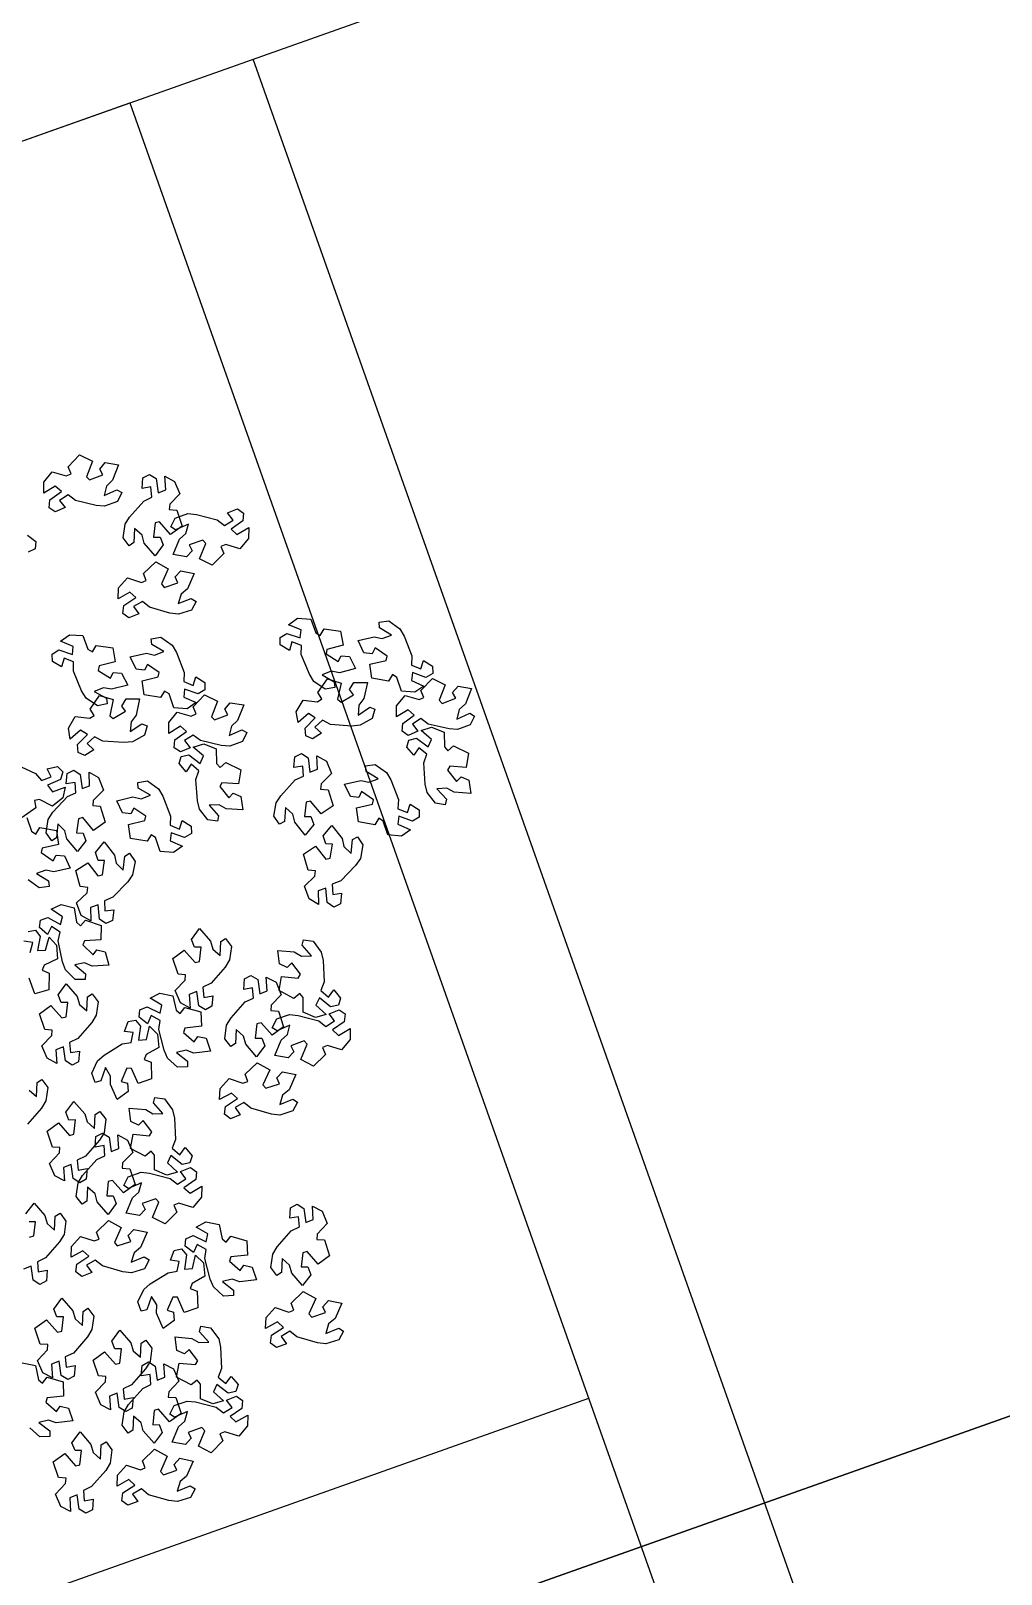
# Model space of a CAD drawing. Header units: centimetres. Extents: x -3096 to 17897, y -3131 to 15798.
# Drawn here: x 2675.9 to 2898.3, y 13499.9 to 13853.6 of the extents above; entities that cross this region are included whole.
import ezdxf

# ---------------------------------------------------------------- set-up
doc = ezdxf.new("R2010")
doc.units = ezdxf.units.CM
doc.layers.add('alberi', color=74, linetype='Continuous')

msp = doc.modelspace()

# ---------------------------------------------------------------- linework, layer by layer
for p, q in [((1679.17, 13475.97), (3679.17, 14184.6)), ((2862.05, 13465.42), (2726.8, 13847.16)), ((2557.13, 13787.05), (2698.52, 13837.14)), ((2698.52, 13837.14), (2823.76, 13483.67)), ((3497.51, 13747.78), (1862.99, 13168.65)), ((2485.86, 13389.34), (3497.51, 13747.78)), ((2473.81, 13423.34), (2803.72, 13540.23))]:
    msp.add_line(p, q)
at = {"layer": 'alberi'}
for points in [[(2695.7, 13745.8), (2692.77, 13744.74), (2690.81, 13744.88), (2686.06, 13746.03), (2684.39, 13747.28), (2682.43, 13746.02), (2683.69, 13744.39), (2681.46, 13743.42), (2680.06, 13744.36), (2680.2, 13746.17), (2680.2, 13746.17), (2682.85, 13748.09), (2681.46, 13749.3), (2678.8, 13747.67), (2678.8, 13750.19), (2680.76, 13752.57), (2683.97, 13751.65), (2685.08, 13752.13), (2684.39, 13753.72), (2684.39, 13753.72), (2687.04, 13756.48), (2689.97, 13755.02), (2688.58, 13751.47), (2689.28, 13750.73), (2692.35, 13751.92), (2691.65, 13753.22), (2692.91, 13754.68), (2695.98, 13754.18), (2694.58, 13750.64), (2693.19, 13749.33), (2692.63, 13747.13), (2695.56, 13748.47), (2696.68, 13747.83)], [(2697.04, 13737.46), (2697.47, 13740.55), (2698.5, 13742.22), (2701.73, 13745.89), (2703.61, 13746.79), (2703.4, 13749.11), (2701.38, 13748.75), (2701.56, 13751.18), (2703.04, 13751.98), (2704.58, 13751.02), (2704.58, 13751.02), (2705.04, 13747.78), (2706.77, 13748.45), (2706.55, 13751.56), (2708.78, 13750.39), (2709.99, 13747.55), (2707.68, 13745.13), (2707.58, 13743.92), (2709.32, 13743.8), (2709.32, 13743.8), (2710.52, 13740.16), (2707.87, 13738.25), (2705.38, 13741.13), (2704.39, 13740.86), (2704.01, 13737.59), (2705.5, 13737.6), (2706.2, 13735.81), (2704.33, 13733.32), (2701.84, 13736.2), (2701.34, 13738.05), (2699.65, 13739.56), (2699.47, 13736.35), (2698.39, 13735.65)], [(2708.93, 13741.99), (2711.88, 13742.99), (2713.84, 13742.82), (2718.56, 13741.58), (2720.21, 13740.3), (2722.2, 13741.53), (2720.97, 13743.17), (2723.22, 13744.1), (2724.6, 13743.14), (2724.42, 13741.33), (2724.42, 13741.33), (2721.74, 13739.46), (2723.11, 13738.22), (2725.79, 13739.81), (2725.75, 13737.29), (2723.75, 13734.94), (2720.55, 13735.92), (2719.43, 13735.46), (2720.1, 13733.86), (2720.1, 13733.86), (2717.39, 13731.15), (2714.49, 13732.67), (2715.95, 13736.18), (2715.26, 13736.95), (2712.17, 13735.81), (2712.84, 13734.49), (2711.56, 13733.06), (2708.5, 13733.61), (2709.96, 13737.13), (2711.38, 13738.41), (2711.98, 13740.6), (2709.02, 13739.31), (2707.92, 13739.97)], [(2712.66, 13720.9), (2709.68, 13719.97), (2707.73, 13720.19), (2703.04, 13721.55), (2701.42, 13722.87), (2699.41, 13721.69), (2700.6, 13720.01), (2698.32, 13719.14), (2696.97, 13720.14), (2697.19, 13721.94), (2697.19, 13721.94), (2699.92, 13723.74), (2698.58, 13725.02), (2695.85, 13723.5), (2695.96, 13726.02), (2698.02, 13728.31), (2701.19, 13727.25), (2702.32, 13727.69), (2701.69, 13729.31), (2701.69, 13729.31), (2704.47, 13731.95), (2707.33, 13730.36), (2705.79, 13726.88), (2706.45, 13726.1), (2709.57, 13727.15), (2708.93, 13728.49), (2710.25, 13729.89), (2713.3, 13729.26), (2711.75, 13725.78), (2710.3, 13724.54), (2709.65, 13722.37), (2712.63, 13723.58), (2713.72, 13722.89)], [(2743.32, 13702.77), (2740.74, 13704.52), (2739.7, 13706.18), (2737.84, 13710.7), (2737.87, 13712.79), (2735.7, 13713.63), (2735.12, 13711.66), (2733.03, 13712.9), (2732.97, 13714.58), (2734.51, 13715.53), (2734.51, 13715.53), (2737.62, 13714.51), (2737.79, 13716.35), (2734.9, 13717.54), (2736.94, 13719.02), (2740.02, 13718.84), (2741.16, 13715.7), (2742.21, 13715.08), (2743.08, 13716.58), (2743.08, 13716.58), (2746.87, 13716.05), (2747.41, 13712.82), (2743.73, 13711.87), (2743.53, 13710.86), (2746.3, 13709.07), (2746.95, 13710.41), (2748.86, 13710.24), (2750.27, 13707.47), (2746.58, 13706.52), (2744.7, 13706.88), (2742.6, 13706.04), (2745.4, 13704.45), (2745.54, 13703.17)], [(2757.9, 13718.45), (2760.44, 13716.63), (2761.44, 13714.95), (2763.19, 13710.38), (2763.11, 13708.29), (2765.26, 13707.4), (2765.88, 13709.36), (2767.95, 13708.07), (2767.97, 13706.38), (2766.4, 13705.47), (2766.4, 13705.47), (2763.32, 13706.57), (2763.1, 13704.73), (2765.96, 13703.47), (2763.88, 13702.04), (2760.81, 13702.3), (2759.75, 13705.47), (2758.72, 13706.11), (2757.8, 13704.63), (2757.8, 13704.63), (2754.03, 13705.26), (2753.57, 13708.5), (2757.28, 13709.36), (2757.5, 13710.36), (2754.77, 13712.22), (2754.09, 13710.9), (2752.18, 13711.11), (2750.85, 13713.92), (2754.56, 13714.78), (2756.42, 13714.37), (2758.55, 13715.16), (2755.78, 13716.81), (2755.68, 13718.1)], [(2691.11, 13698.98), (2688.53, 13700.73), (2687.49, 13702.4), (2685.63, 13706.92), (2685.66, 13709.01), (2683.49, 13709.85), (2682.91, 13707.87), (2680.82, 13709.11), (2680.75, 13710.8), (2682.3, 13711.75), (2682.3, 13711.75), (2685.41, 13710.73), (2685.57, 13712.57), (2682.69, 13713.76), (2684.73, 13715.24), (2687.81, 13715.06), (2688.95, 13711.91), (2690, 13711.3), (2690.87, 13712.8), (2690.87, 13712.8), (2694.66, 13712.27), (2695.2, 13709.04), (2691.52, 13708.08), (2691.32, 13707.08), (2694.09, 13705.29), (2694.74, 13706.62), (2696.65, 13706.46), (2698.06, 13703.68), (2694.37, 13702.73), (2692.49, 13703.1), (2690.38, 13702.25), (2693.19, 13700.67), (2693.33, 13699.39)], [(2705.69, 13714.66), (2708.23, 13712.85), (2709.23, 13711.16), (2710.98, 13706.6), (2710.9, 13704.51), (2713.05, 13703.61), (2713.67, 13705.57), (2715.74, 13704.28), (2715.76, 13702.6), (2714.19, 13701.69), (2714.19, 13701.69), (2711.1, 13702.78), (2710.89, 13700.94), (2713.75, 13699.69), (2711.67, 13698.26), (2708.6, 13698.51), (2707.54, 13701.68), (2706.51, 13702.33), (2705.59, 13700.85), (2705.59, 13700.85), (2701.81, 13701.47), (2701.36, 13704.71), (2705.07, 13705.58), (2705.29, 13706.58), (2702.56, 13708.43), (2701.88, 13707.11), (2699.97, 13707.33), (2698.64, 13710.14), (2702.35, 13711), (2704.21, 13710.59), (2706.34, 13711.38), (2703.57, 13713.03), (2703.47, 13714.31)], [(2754.1, 13696.01), (2751.37, 13694.48), (2749.42, 13694.3), (2744.55, 13694.67), (2742.69, 13695.63), (2740.97, 13694.06), (2742.47, 13692.66), (2740.43, 13691.35), (2738.89, 13692.05), (2738.74, 13693.85), (2738.74, 13693.85), (2741.04, 13696.18), (2739.47, 13697.15), (2737.12, 13695.11), (2736.71, 13697.59), (2738.25, 13700.26), (2741.57, 13699.87), (2742.59, 13700.53), (2741.64, 13701.99), (2741.64, 13701.99), (2743.82, 13705.14), (2746.95, 13704.17), (2746.15, 13700.45), (2746.96, 13699.82), (2749.8, 13701.49), (2748.89, 13702.67), (2749.9, 13704.31), (2753.01, 13704.32), (2752.21, 13700.6), (2751.04, 13699.08), (2750.85, 13696.82), (2753.52, 13698.62), (2754.73, 13698.17)], [(2776.59, 13694.58), (2773.66, 13693.51), (2771.71, 13693.64), (2766.95, 13694.78), (2765.28, 13696.03), (2763.32, 13694.76), (2764.58, 13693.14), (2762.35, 13692.16), (2760.95, 13693.1), (2761.09, 13694.91), (2761.09, 13694.91), (2763.74, 13696.83), (2762.34, 13698.04), (2759.69, 13696.4), (2759.68, 13698.92), (2761.63, 13701.31), (2764.85, 13700.4), (2765.96, 13700.88), (2765.26, 13702.47), (2765.26, 13702.47), (2767.91, 13705.23), (2770.84, 13703.78), (2769.46, 13700.23), (2770.16, 13699.48), (2773.23, 13700.68), (2772.52, 13701.99), (2773.78, 13703.44), (2776.85, 13702.95), (2775.46, 13699.41), (2774.07, 13698.1), (2773.52, 13695.9), (2776.45, 13697.25), (2777.57, 13696.61)], [(2701.89, 13692.22), (2699.16, 13690.7), (2697.21, 13690.52), (2692.34, 13690.88), (2690.48, 13691.84), (2688.76, 13690.28), (2690.26, 13688.88), (2688.21, 13687.56), (2686.68, 13688.26), (2686.53, 13690.07), (2686.53, 13690.07), (2688.83, 13692.39), (2687.26, 13693.37), (2684.91, 13691.32), (2684.5, 13693.81), (2686.04, 13696.48), (2689.36, 13696.09), (2690.38, 13696.75), (2689.43, 13698.2), (2689.43, 13698.2), (2691.61, 13701.35), (2694.74, 13700.39), (2693.94, 13696.66), (2694.75, 13696.04), (2697.59, 13697.71), (2696.68, 13698.89), (2697.69, 13700.52), (2700.8, 13700.53), (2700, 13696.81), (2698.83, 13695.3), (2698.64, 13693.04), (2701.31, 13694.83), (2702.52, 13694.38)], [(2724.38, 13690.79), (2721.45, 13689.72), (2719.5, 13689.85), (2714.74, 13691), (2713.07, 13692.24), (2711.11, 13690.98), (2712.37, 13689.35), (2710.14, 13688.38), (2708.74, 13689.31), (2708.88, 13691.12), (2708.88, 13691.12), (2711.52, 13693.05), (2710.13, 13694.26), (2707.48, 13692.62), (2707.47, 13695.14), (2709.42, 13697.53), (2712.64, 13696.61), (2713.75, 13697.1), (2713.05, 13698.69), (2713.05, 13698.69), (2715.7, 13701.45), (2718.63, 13699.99), (2717.25, 13696.45), (2717.95, 13695.7), (2721.01, 13696.9), (2720.31, 13698.2), (2721.57, 13699.66), (2724.64, 13699.17), (2723.25, 13695.62), (2721.86, 13694.32), (2721.31, 13692.11), (2724.24, 13693.46), (2725.36, 13692.82)], [(2768.6, 13676.6), (2766.7, 13679.08), (2766.25, 13680.98), (2765.92, 13685.86), (2766.61, 13687.83), (2764.81, 13689.32), (2763.64, 13687.63), (2762.05, 13689.47), (2762.52, 13691.09), (2764.29, 13691.5), (2764.29, 13691.5), (2766.91, 13689.54), (2767.66, 13691.24), (2765.3, 13693.28), (2767.7, 13694.04), (2770.56, 13692.89), (2770.65, 13689.55), (2771.45, 13688.63), (2772.75, 13689.77), (2772.75, 13689.77), (2776.18, 13688.07), (2775.67, 13684.83), (2771.87, 13685.1), (2771.36, 13684.21), (2773.42, 13681.63), (2774.46, 13682.69), (2776.22, 13681.93), (2776.67, 13678.85), (2772.87, 13679.12), (2771.21, 13680.06), (2768.94, 13679.93), (2771.1, 13677.54), (2770.83, 13676.28)], [(2716.39, 13672.81), (2714.49, 13675.29), (2714.03, 13677.2), (2713.71, 13682.08), (2714.4, 13684.05), (2712.6, 13685.54), (2711.43, 13683.85), (2709.84, 13685.69), (2710.31, 13687.3), (2712.08, 13687.71), (2712.08, 13687.71), (2714.7, 13685.76), (2715.45, 13687.46), (2713.09, 13689.5), (2715.49, 13690.25), (2718.35, 13689.1), (2718.44, 13685.76), (2719.23, 13684.84), (2720.54, 13685.99), (2720.54, 13685.99), (2723.97, 13684.28), (2723.46, 13681.05), (2719.66, 13681.31), (2719.15, 13680.42), (2721.21, 13677.85), (2722.25, 13678.91), (2724.01, 13678.14), (2724.46, 13675.07), (2720.66, 13675.34), (2719, 13676.28), (2716.73, 13676.14), (2718.89, 13673.75), (2718.62, 13672.49)], [(2731.58, 13673.63), (2732.07, 13676.71), (2733.14, 13678.35), (2736.45, 13681.95), (2738.35, 13682.81), (2738.2, 13685.13), (2736.16, 13684.82), (2736.4, 13687.24), (2737.9, 13688.01), (2739.41, 13687.01), (2739.41, 13687.01), (2739.8, 13683.76), (2741.55, 13684.39), (2741.4, 13687.51), (2743.6, 13686.29), (2744.74, 13683.42), (2742.38, 13681.06), (2742.26, 13679.85), (2743.99, 13679.69), (2743.99, 13679.69), (2745.12, 13676.03), (2742.42, 13674.17), (2739.99, 13677.11), (2739, 13676.86), (2738.55, 13673.6), (2740.03, 13673.58), (2740.69, 13671.77), (2738.77, 13669.33), (2736.35, 13672.26), (2735.89, 13674.12), (2734.23, 13675.67), (2733.98, 13672.46), (2732.88, 13671.79)], [(2679.37, 13669.84), (2679.86, 13672.92), (2680.93, 13674.57), (2684.24, 13678.17), (2686.14, 13679.02), (2685.99, 13681.35), (2683.95, 13681.03), (2684.19, 13683.46), (2685.69, 13684.23), (2687.2, 13683.23), (2687.2, 13683.23), (2687.59, 13679.98), (2689.33, 13680.61), (2689.19, 13683.72), (2691.39, 13682.5), (2692.53, 13679.64), (2690.17, 13677.27), (2690.05, 13676.07), (2691.78, 13675.91), (2691.78, 13675.91), (2692.91, 13672.25), (2690.21, 13670.39), (2687.78, 13673.33), (2686.79, 13673.08), (2686.34, 13669.82), (2687.82, 13669.79), (2688.48, 13667.99), (2686.56, 13665.54), (2684.14, 13668.48), (2683.68, 13670.33), (2682.02, 13671.88), (2681.77, 13668.67), (2680.67, 13668)], [(2754.81, 13685.51), (2757.35, 13683.7), (2758.35, 13682.01), (2760.09, 13677.44), (2760.01, 13675.36), (2762.16, 13674.46), (2762.79, 13676.42), (2764.85, 13675.13), (2764.87, 13673.45), (2763.3, 13672.53), (2763.3, 13672.53), (2760.22, 13673.63), (2760.01, 13671.79), (2762.86, 13670.53), (2760.79, 13669.1), (2757.72, 13669.36), (2756.65, 13672.53), (2755.62, 13673.17), (2754.71, 13671.7), (2754.71, 13671.7), (2750.93, 13672.32), (2750.47, 13675.56), (2754.18, 13676.43), (2754.4, 13677.43), (2751.68, 13679.28), (2751, 13677.96), (2749.09, 13678.18), (2747.75, 13680.98), (2751.46, 13681.84), (2753.33, 13681.43), (2755.46, 13682.23), (2752.69, 13683.88), (2752.58, 13685.16)], [(2702.6, 13681.73), (2705.14, 13679.91), (2706.13, 13678.23), (2707.88, 13673.66), (2707.8, 13671.57), (2709.95, 13670.67), (2710.58, 13672.64), (2712.64, 13671.34), (2712.66, 13669.66), (2711.09, 13668.75), (2711.09, 13668.75), (2708.01, 13669.85), (2707.8, 13668.01), (2710.65, 13666.75), (2708.58, 13665.32), (2705.5, 13665.58), (2704.44, 13668.75), (2703.41, 13669.39), (2702.5, 13667.91), (2702.5, 13667.91), (2698.72, 13668.54), (2698.26, 13671.78), (2701.97, 13672.64), (2702.19, 13673.64), (2699.47, 13675.5), (2698.79, 13674.18), (2696.88, 13674.39), (2695.54, 13677.2), (2699.25, 13678.06), (2701.12, 13677.65), (2703.25, 13678.44), (2700.48, 13680.09), (2700.37, 13681.38)], [(2751.95, 13667.05), (2751.39, 13663.98), (2750.28, 13662.37), (2746.88, 13658.85), (2744.96, 13658.04), (2745.05, 13655.71), (2747.09, 13655.98), (2746.8, 13653.56), (2745.28, 13652.83), (2743.79, 13653.86), (2743.79, 13653.86), (2743.48, 13657.12), (2741.73, 13656.53), (2741.79, 13653.42), (2739.62, 13654.69), (2738.55, 13657.58), (2740.97, 13659.89), (2741.12, 13661.09), (2739.4, 13661.3), (2739.4, 13661.3), (2738.36, 13664.98), (2741.11, 13666.77), (2743.46, 13663.78), (2744.46, 13664), (2744.99, 13667.25), (2743.5, 13667.31), (2742.89, 13669.13), (2744.87, 13671.53), (2747.22, 13668.53), (2747.63, 13666.67), (2749.25, 13665.07), (2749.58, 13668.28), (2750.7, 13668.92)], [(2699.74, 13663.27), (2699.17, 13660.2), (2698.07, 13658.58), (2694.67, 13655.07), (2692.75, 13654.26), (2692.84, 13651.93), (2694.88, 13652.19), (2694.59, 13649.77), (2693.07, 13649.04), (2691.58, 13650.08), (2691.58, 13650.08), (2691.27, 13653.34), (2689.52, 13652.75), (2689.58, 13649.63), (2687.41, 13650.91), (2686.34, 13653.8), (2688.76, 13656.1), (2688.91, 13657.31), (2687.19, 13657.51), (2687.19, 13657.51), (2686.15, 13661.2), (2688.9, 13662.99), (2691.25, 13659.99), (2692.25, 13660.22), (2692.78, 13663.47), (2691.29, 13663.52), (2690.68, 13665.35), (2692.66, 13667.75), (2695.01, 13664.75), (2695.42, 13662.88), (2697.04, 13661.29), (2697.37, 13664.5), (2698.49, 13665.14)], [(2686.02, 13636.23), (2683.82, 13638.44), (2683.11, 13640.26), (2682.13, 13645.05), (2682.55, 13647.1), (2680.57, 13648.34), (2679.64, 13646.5), (2677.81, 13648.11), (2678.07, 13649.78), (2679.77, 13650.42), (2679.77, 13650.42), (2682.63, 13648.84), (2683.14, 13650.62), (2680.53, 13652.32), (2682.81, 13653.39), (2685.8, 13652.64), (2686.33, 13649.34), (2687.24, 13648.53), (2688.38, 13649.84), (2688.38, 13649.84), (2692.01, 13648.61), (2691.93, 13645.34), (2688.13, 13645.09), (2687.75, 13644.14), (2690.13, 13641.87), (2691.02, 13643.05), (2692.87, 13642.53), (2693.73, 13639.54), (2689.93, 13639.3), (2688.15, 13640.01), (2685.92, 13639.58), (2688.38, 13637.5), (2688.28, 13636.21)], [(2721.84, 13643.8), (2721.43, 13640.71), (2720.4, 13639.04), (2717.19, 13635.36), (2715.3, 13634.45), (2715.52, 13632.13), (2717.54, 13632.5), (2717.37, 13630.07), (2715.89, 13629.26), (2714.35, 13630.22), (2714.35, 13630.22), (2713.88, 13633.46), (2712.15, 13632.79), (2712.38, 13629.68), (2710.14, 13630.84), (2708.93, 13633.68), (2711.23, 13636.1), (2711.32, 13637.31), (2709.59, 13637.43), (2709.59, 13637.43), (2708.37, 13641.06), (2711.02, 13642.98), (2713.52, 13640.11), (2714.51, 13640.38), (2714.87, 13643.65), (2713.39, 13643.64), (2712.68, 13645.42), (2714.54, 13647.92), (2717.03, 13645.04), (2717.55, 13643.2), (2719.24, 13641.69), (2719.41, 13644.91), (2720.49, 13645.61)], [(2740.58, 13644.97), (2742.42, 13642.46), (2742.84, 13640.54), (2743.06, 13635.66), (2742.33, 13633.7), (2744.09, 13632.17), (2745.3, 13633.84), (2746.85, 13631.97), (2746.35, 13630.36), (2744.57, 13629.99), (2744.57, 13629.99), (2741.99, 13632), (2741.21, 13630.32), (2743.53, 13628.23), (2741.11, 13627.52), (2738.27, 13628.73), (2738.25, 13632.07), (2737.48, 13633.01), (2736.15, 13631.89), (2736.15, 13631.89), (2732.76, 13633.67), (2733.34, 13636.89), (2737.13, 13636.54), (2737.65, 13637.43), (2735.65, 13640.04), (2734.59, 13639), (2732.84, 13639.8), (2732.46, 13642.89), (2736.25, 13642.54), (2737.89, 13641.57), (2740.16, 13641.65), (2738.05, 13644.09), (2738.35, 13645.34)], [(2720.32, 13622.64), (2720.74, 13625.73), (2721.77, 13627.4), (2725, 13631.07), (2726.89, 13631.97), (2726.68, 13634.29), (2724.66, 13633.93), (2724.84, 13636.36), (2726.32, 13637.16), (2727.86, 13636.2), (2727.86, 13636.2), (2728.32, 13632.96), (2730.05, 13633.63), (2729.83, 13636.74), (2732.06, 13635.57), (2733.26, 13632.73), (2730.95, 13630.31), (2730.86, 13629.1), (2732.59, 13628.98), (2732.59, 13628.98), (2733.8, 13625.34), (2731.14, 13623.43), (2728.65, 13626.31), (2727.67, 13626.04), (2727.29, 13622.77), (2728.77, 13622.78), (2729.47, 13620.99), (2727.61, 13618.5), (2725.12, 13621.39), (2724.62, 13623.23), (2722.93, 13624.74), (2722.75, 13621.53), (2721.66, 13620.83)], [(2691.29, 13631.12), (2690.87, 13628.03), (2689.85, 13626.36), (2686.63, 13622.67), (2684.75, 13621.77), (2684.97, 13619.45), (2686.99, 13619.81), (2686.82, 13617.38), (2685.34, 13616.58), (2683.8, 13617.54), (2683.8, 13617.54), (2683.32, 13620.78), (2681.6, 13620.1), (2681.82, 13616.99), (2679.59, 13618.15), (2678.38, 13620.99), (2680.68, 13623.41), (2680.77, 13624.63), (2679.03, 13624.74), (2679.03, 13624.74), (2677.82, 13628.37), (2680.47, 13630.29), (2682.97, 13627.42), (2683.95, 13627.69), (2684.32, 13630.97), (2682.83, 13630.95), (2682.13, 13632.74), (2683.99, 13635.24), (2686.48, 13632.36), (2686.99, 13630.52), (2688.69, 13629.01), (2688.85, 13632.23), (2689.94, 13632.92)], [(2709.5, 13616.11), (2707.18, 13618.2), (2706.38, 13619.99), (2705.16, 13624.73), (2705.48, 13626.79), (2703.45, 13627.93), (2702.6, 13626.05), (2700.7, 13627.57), (2700.87, 13629.24), (2702.53, 13629.97), (2702.53, 13629.97), (2705.47, 13628.53), (2705.89, 13630.33), (2703.2, 13631.91), (2705.42, 13633.09), (2708.44, 13632.49), (2709.14, 13629.22), (2710.09, 13628.46), (2711.17, 13629.83), (2711.17, 13629.83), (2714.85, 13628.78), (2714.94, 13625.5), (2711.15, 13625.07), (2710.82, 13624.1), (2713.31, 13621.95), (2714.14, 13623.18), (2716.01, 13622.75), (2717.02, 13619.81), (2713.24, 13619.37), (2711.43, 13619.99), (2709.23, 13619.45), (2711.79, 13617.49), (2711.75, 13616.21)], [(2732.21, 13627.17), (2735.16, 13628.17), (2737.11, 13628), (2741.84, 13626.76), (2743.49, 13625.48), (2745.47, 13626.71), (2744.24, 13628.36), (2746.5, 13629.28), (2747.88, 13628.32), (2747.7, 13626.51), (2747.7, 13626.51), (2745.02, 13624.65), (2746.39, 13623.4), (2749.07, 13624.99), (2749.03, 13622.47), (2747.03, 13620.12), (2743.83, 13621.1), (2742.71, 13620.64), (2743.38, 13619.04), (2743.38, 13619.04), (2740.67, 13616.33), (2737.77, 13617.85), (2739.23, 13621.36), (2738.54, 13622.13), (2735.45, 13620.99), (2736.12, 13619.67), (2734.84, 13618.24), (2731.77, 13618.8), (2733.24, 13622.31), (2734.66, 13623.59), (2735.25, 13625.78), (2732.3, 13624.49), (2731.19, 13625.15)], [(2689.87, 13614.76), (2691.17, 13617.6), (2692.64, 13618.89), (2696.8, 13621.47), (2698.86, 13621.78), (2699.34, 13624.06), (2697.3, 13624.31), (2698.18, 13626.58), (2699.83, 13626.91), (2701.02, 13625.54), (2701.02, 13625.54), (2700.52, 13622.31), (2702.37, 13622.45), (2703.06, 13625.49), (2704.86, 13623.72), (2705.18, 13620.65), (2702.27, 13619.01), (2701.83, 13617.88), (2703.45, 13617.26), (2703.45, 13617.26), (2703.55, 13613.43), (2700.45, 13612.37), (2698.91, 13615.85), (2697.88, 13615.88), (2696.57, 13612.86), (2698, 13612.44), (2698.15, 13610.52), (2695.64, 13608.68), (2694.1, 13612.16), (2694.15, 13614.08), (2692.97, 13616.02), (2691.87, 13612.99), (2690.63, 13612.64)], [(2735.94, 13606.08), (2732.96, 13605.15), (2731.01, 13605.37), (2726.32, 13606.73), (2724.7, 13608.05), (2722.69, 13606.87), (2723.87, 13605.19), (2721.6, 13604.32), (2720.24, 13605.32), (2720.46, 13607.12), (2720.46, 13607.12), (2723.19, 13608.92), (2721.85, 13610.2), (2719.13, 13608.68), (2719.24, 13611.2), (2721.3, 13613.49), (2724.47, 13612.43), (2725.6, 13612.87), (2724.97, 13614.49), (2724.97, 13614.49), (2727.75, 13617.13), (2730.61, 13615.54), (2729.06, 13612.06), (2729.73, 13611.28), (2732.85, 13612.34), (2732.21, 13613.67), (2733.53, 13615.07), (2736.58, 13614.44), (2735.03, 13610.96), (2733.57, 13609.72), (2732.92, 13607.55), (2735.91, 13608.76), (2737, 13608.07)], [(2693.04, 13604.17), (2692.63, 13601.08), (2691.6, 13599.41), (2688.39, 13595.73), (2686.5, 13594.82), (2686.72, 13592.5), (2688.74, 13592.87), (2688.57, 13590.44), (2687.09, 13589.63), (2685.55, 13590.59), (2685.55, 13590.59), (2685.08, 13593.83), (2683.35, 13593.15), (2683.58, 13590.04), (2681.34, 13591.21), (2680.13, 13594.04), (2682.43, 13596.47), (2682.52, 13597.68), (2680.79, 13597.79), (2680.79, 13597.79), (2679.57, 13601.42), (2682.22, 13603.35), (2684.72, 13600.47), (2685.71, 13600.75), (2686.07, 13604.02), (2684.59, 13604), (2683.88, 13605.79), (2685.74, 13608.29), (2688.24, 13605.41), (2688.75, 13603.57), (2690.44, 13602.06), (2690.61, 13605.28), (2691.69, 13605.98)], [(2706.52, 13608.83), (2708.36, 13606.31), (2708.78, 13604.4), (2709.01, 13599.51), (2708.28, 13597.56), (2710.04, 13596.03), (2711.25, 13597.7), (2712.8, 13595.82), (2712.29, 13594.22), (2710.52, 13593.85), (2710.52, 13593.85), (2707.94, 13595.85), (2707.16, 13594.17), (2709.47, 13592.08), (2707.06, 13591.38), (2704.22, 13592.58), (2704.2, 13595.93), (2703.43, 13596.86), (2702.1, 13595.75), (2702.1, 13595.75), (2698.7, 13597.52), (2699.28, 13600.75), (2703.08, 13600.4), (2703.6, 13601.28), (2701.6, 13603.9), (2700.54, 13602.86), (2698.79, 13603.66), (2698.4, 13606.75), (2702.2, 13606.4), (2703.84, 13605.42), (2706.11, 13605.51), (2704, 13607.95), (2704.3, 13609.2)], [(2686.27, 13586.5), (2686.69, 13589.59), (2687.72, 13591.26), (2690.95, 13594.93), (2692.84, 13595.83), (2692.63, 13598.15), (2690.6, 13597.79), (2690.79, 13600.22), (2692.27, 13601.02), (2693.8, 13600.05), (2693.8, 13600.05), (2694.27, 13596.82), (2695.99, 13597.48), (2695.78, 13600.6), (2698.01, 13599.42), (2699.21, 13596.58), (2696.9, 13594.17), (2696.81, 13592.96), (2698.54, 13592.84), (2698.54, 13592.84), (2699.75, 13589.2), (2697.09, 13587.29), (2694.6, 13590.17), (2693.61, 13589.9), (2693.24, 13586.63), (2694.72, 13586.64), (2695.42, 13584.85), (2693.56, 13582.36), (2691.07, 13585.24), (2690.57, 13587.09), (2688.87, 13588.6), (2688.7, 13585.38), (2687.61, 13584.69)], [(2698.16, 13591.02), (2701.11, 13592.03), (2703.06, 13591.86), (2707.79, 13590.62), (2709.44, 13589.34), (2711.42, 13590.56), (2710.19, 13592.21), (2712.44, 13593.14), (2713.82, 13592.17), (2713.65, 13590.37), (2713.65, 13590.37), (2710.96, 13588.5), (2712.34, 13587.26), (2715.02, 13588.85), (2714.97, 13586.33), (2712.97, 13583.98), (2709.78, 13584.96), (2708.66, 13584.5), (2709.32, 13582.9), (2709.32, 13582.9), (2706.62, 13580.19), (2703.71, 13581.7), (2705.17, 13585.22), (2704.49, 13585.98), (2701.4, 13584.85), (2702.07, 13583.53), (2700.78, 13582.1), (2697.72, 13582.65), (2699.19, 13586.17), (2700.61, 13587.45), (2701.2, 13589.64), (2698.25, 13588.35), (2697.14, 13589.01)], [(2730.87, 13570.2), (2731.29, 13573.29), (2732.32, 13574.96), (2735.55, 13578.63), (2737.44, 13579.53), (2737.23, 13581.85), (2735.21, 13581.49), (2735.39, 13583.92), (2736.87, 13584.72), (2738.4, 13583.75), (2738.4, 13583.75), (2738.87, 13580.51), (2740.59, 13581.18), (2740.38, 13584.29), (2742.61, 13583.12), (2743.81, 13580.28), (2741.5, 13577.87), (2741.41, 13576.66), (2743.14, 13576.53), (2743.14, 13576.53), (2744.35, 13572.9), (2741.69, 13570.99), (2739.2, 13573.87), (2738.21, 13573.6), (2737.84, 13570.33), (2739.32, 13570.34), (2740.02, 13568.55), (2738.16, 13566.06), (2735.67, 13568.94), (2735.17, 13570.78), (2733.47, 13572.3), (2733.3, 13569.08), (2732.21, 13568.39)], [(2701.88, 13569.94), (2698.91, 13569.01), (2696.96, 13569.23), (2692.26, 13570.58), (2690.64, 13571.91), (2688.63, 13570.73), (2689.82, 13569.05), (2687.55, 13568.18), (2686.19, 13569.18), (2686.41, 13570.98), (2686.41, 13570.98), (2689.14, 13572.78), (2687.8, 13574.06), (2685.08, 13572.54), (2685.19, 13575.05), (2687.24, 13577.35), (2690.41, 13576.29), (2691.55, 13576.73), (2690.92, 13578.34), (2690.92, 13578.34), (2693.69, 13580.98), (2696.56, 13579.4), (2695.01, 13575.92), (2695.68, 13575.14), (2698.8, 13576.19), (2698.16, 13577.53), (2699.48, 13578.93), (2702.52, 13578.3), (2700.97, 13574.82), (2699.52, 13573.58), (2698.87, 13571.4), (2701.86, 13572.62), (2702.95, 13571.93)], [(2720.05, 13563.67), (2717.73, 13565.76), (2716.93, 13567.55), (2715.71, 13572.28), (2716.03, 13574.35), (2713.99, 13575.48), (2713.15, 13573.61), (2711.25, 13575.12), (2711.42, 13576.8), (2713.08, 13577.52), (2713.08, 13577.52), (2716.02, 13576.09), (2716.44, 13577.89), (2713.75, 13579.46), (2715.97, 13580.65), (2718.99, 13580.04), (2719.69, 13576.77), (2720.64, 13576.02), (2721.71, 13577.38), (2721.71, 13577.38), (2725.4, 13576.33), (2725.49, 13573.06), (2721.7, 13572.62), (2721.37, 13571.65), (2723.86, 13569.5), (2724.69, 13570.73), (2726.56, 13570.3), (2727.57, 13567.36), (2723.79, 13566.93), (2721.98, 13567.55), (2719.78, 13567), (2722.34, 13565.05), (2722.3, 13563.76)], [(2700.42, 13562.32), (2701.72, 13565.15), (2703.19, 13566.45), (2707.35, 13569.02), (2709.41, 13569.34), (2709.89, 13571.62), (2707.85, 13571.86), (2708.73, 13574.13), (2710.38, 13574.47), (2711.57, 13573.1), (2711.57, 13573.1), (2711.07, 13569.86), (2712.91, 13570), (2713.61, 13573.04), (2715.41, 13571.27), (2715.73, 13568.21), (2712.82, 13566.57), (2712.38, 13565.43), (2714, 13564.81), (2714, 13564.81), (2714.1, 13560.99), (2711, 13559.93), (2709.46, 13563.41), (2708.43, 13563.44), (2707.12, 13560.41), (2708.55, 13559.99), (2708.7, 13558.08), (2706.19, 13556.24), (2704.65, 13559.72), (2704.7, 13561.63), (2703.52, 13563.57), (2702.42, 13560.54), (2701.18, 13560.2)], [(2690.28, 13559.05), (2689.87, 13555.96), (2688.85, 13554.29), (2685.63, 13550.61), (2683.75, 13549.7), (2683.96, 13547.38), (2685.99, 13547.75), (2685.81, 13545.32), (2684.34, 13544.51), (2682.8, 13545.47), (2682.8, 13545.47), (2682.32, 13548.71), (2680.6, 13548.03), (2680.82, 13544.92), (2678.59, 13546.09), (2677.38, 13548.92), (2679.68, 13551.35), (2679.77, 13552.56), (2678.03, 13552.67), (2678.03, 13552.67), (2676.81, 13556.3), (2679.46, 13558.23), (2681.96, 13555.35), (2682.95, 13555.63), (2683.31, 13558.9), (2681.83, 13558.88), (2681.13, 13560.67), (2682.98, 13563.17), (2685.48, 13560.29), (2685.99, 13558.45), (2687.69, 13556.94), (2687.85, 13560.16), (2688.94, 13560.86)], [(2746.48, 13553.64), (2743.51, 13552.71), (2741.56, 13552.93), (2736.86, 13554.28), (2735.25, 13555.61), (2733.23, 13554.43), (2734.42, 13552.75), (2732.15, 13551.88), (2730.79, 13552.88), (2731.01, 13554.68), (2731.01, 13554.68), (2733.74, 13556.48), (2732.4, 13557.75), (2729.68, 13556.24), (2729.79, 13558.75), (2731.85, 13561.05), (2735.01, 13559.99), (2736.15, 13560.42), (2735.52, 13562.04), (2735.52, 13562.04), (2738.29, 13564.68), (2741.16, 13563.1), (2739.61, 13559.61), (2740.28, 13558.84), (2743.4, 13559.89), (2742.76, 13561.23), (2744.08, 13562.62), (2747.12, 13562), (2745.58, 13558.52), (2744.12, 13557.28), (2743.47, 13555.1), (2746.46, 13556.31), (2747.55, 13555.63)], [(2703.59, 13551.73), (2703.18, 13548.63), (2702.15, 13546.96), (2698.94, 13543.28), (2697.05, 13542.37), (2697.27, 13540.05), (2699.29, 13540.42), (2699.12, 13537.99), (2697.64, 13537.19), (2696.1, 13538.15), (2696.1, 13538.15), (2695.63, 13541.38), (2693.9, 13540.71), (2694.13, 13537.6), (2691.89, 13538.76), (2690.68, 13541.6), (2692.98, 13544.02), (2693.07, 13545.23), (2691.34, 13545.35), (2691.34, 13545.35), (2690.12, 13548.98), (2692.77, 13550.9), (2695.27, 13548.03), (2696.26, 13548.3), (2696.62, 13551.57), (2695.14, 13551.56), (2694.43, 13553.35), (2696.29, 13555.84), (2698.78, 13552.97), (2699.3, 13551.13), (2700.99, 13549.62), (2701.16, 13552.83), (2702.24, 13553.53)], [(2717.07, 13556.39), (2718.91, 13553.87), (2719.33, 13551.95), (2719.56, 13547.07), (2718.83, 13545.11), (2720.59, 13543.59), (2721.8, 13545.25), (2723.35, 13543.38), (2722.84, 13541.77), (2721.07, 13541.4), (2721.07, 13541.4), (2718.49, 13543.41), (2717.71, 13541.73), (2720.02, 13539.64), (2717.6, 13538.93), (2714.77, 13540.14), (2714.75, 13543.48), (2713.98, 13544.42), (2712.64, 13543.3), (2712.64, 13543.3), (2709.25, 13545.08), (2709.83, 13548.3), (2713.63, 13547.96), (2714.15, 13548.84), (2712.15, 13551.45), (2711.09, 13550.41), (2709.34, 13551.22), (2708.95, 13554.3), (2712.74, 13553.95), (2714.39, 13552.98), (2716.66, 13553.06), (2714.55, 13555.5), (2714.85, 13556.75)], [(2696.82, 13534.06), (2697.24, 13537.15), (2698.27, 13538.81), (2701.5, 13542.48), (2703.39, 13543.38), (2703.18, 13545.71), (2701.15, 13545.35), (2701.34, 13547.77), (2702.82, 13548.58), (2704.35, 13547.61), (2704.35, 13547.61), (2704.82, 13544.37), (2706.54, 13545.04), (2706.33, 13548.15), (2708.56, 13546.98), (2709.76, 13544.14), (2707.45, 13541.72), (2707.36, 13540.51), (2709.09, 13540.39), (2709.09, 13540.39), (2710.3, 13536.76), (2707.64, 13534.84), (2705.15, 13537.72), (2704.16, 13537.45), (2703.79, 13534.18), (2705.27, 13534.19), (2705.97, 13532.4), (2704.1, 13529.91), (2701.62, 13532.8), (2701.11, 13534.64), (2699.42, 13536.16), (2699.25, 13532.94), (2698.16, 13532.25)], [(2708.7, 13538.58), (2711.66, 13539.59), (2713.61, 13539.41), (2718.34, 13538.17), (2719.99, 13536.89), (2721.97, 13538.12), (2720.74, 13539.77), (2722.99, 13540.69), (2724.37, 13539.73), (2724.2, 13537.92), (2724.2, 13537.92), (2721.51, 13536.06), (2722.88, 13534.81), (2725.57, 13536.4), (2725.52, 13533.88), (2723.52, 13531.53), (2720.33, 13532.52), (2719.2, 13532.05), (2719.87, 13530.45), (2719.87, 13530.45), (2717.17, 13527.74), (2714.26, 13529.26), (2715.72, 13532.78), (2715.04, 13533.54), (2711.95, 13532.41), (2712.62, 13531.09), (2711.33, 13529.66), (2708.27, 13530.21), (2709.73, 13533.72), (2711.16, 13535), (2711.75, 13537.19), (2708.8, 13535.91), (2707.69, 13536.57)], [(2694.44, 13528.42), (2694.03, 13525.33), (2693.01, 13523.66), (2689.79, 13519.98), (2687.91, 13519.07), (2688.12, 13516.75), (2690.15, 13517.11), (2689.97, 13514.69), (2688.49, 13513.88), (2686.95, 13514.84), (2686.95, 13514.84), (2686.48, 13518.08), (2684.76, 13517.4), (2684.98, 13514.29), (2682.75, 13515.46), (2681.53, 13518.29), (2683.84, 13520.71), (2683.92, 13521.93), (2682.19, 13522.04), (2682.19, 13522.04), (2680.97, 13525.67), (2683.62, 13527.6), (2686.12, 13524.72), (2687.11, 13525), (2687.47, 13528.27), (2685.99, 13528.25), (2685.28, 13530.04), (2687.14, 13532.54), (2689.64, 13529.66), (2690.15, 13527.82), (2691.85, 13526.31), (2692.01, 13529.53), (2693.09, 13530.23)], [(2712.43, 13517.5), (2709.46, 13516.56), (2707.51, 13516.78), (2702.81, 13518.14), (2701.19, 13519.46), (2699.18, 13518.29), (2700.37, 13516.61), (2698.1, 13515.74), (2696.74, 13516.73), (2696.96, 13518.54), (2696.96, 13518.54), (2699.69, 13520.33), (2698.35, 13521.61), (2695.63, 13520.09), (2695.74, 13522.61), (2697.79, 13524.91), (2700.96, 13523.85), (2702.1, 13524.28), (2701.47, 13525.9), (2701.47, 13525.9), (2704.24, 13528.54), (2707.11, 13526.95), (2705.56, 13523.47), (2706.23, 13522.69), (2709.35, 13523.75), (2708.7, 13525.08), (2710.03, 13526.48), (2713.07, 13525.85), (2711.52, 13522.38), (2710.07, 13521.13), (2709.42, 13518.96), (2712.41, 13520.17), (2713.5, 13519.48)]]:
    msp.add_lwpolyline(points, close=True, dxfattribs=at)
for points in [[(2675.09, 13738.09), (2677.02, 13736.61), (2676.88, 13734.93), (2675.23, 13734.18)], [(2672.53, 13685.49), (2676.95, 13683.41), (2678.34, 13681.85), (2680.51, 13682.69), (2679.6, 13684.53), (2681.99, 13685.03), (2683.17, 13683.83), (2682.66, 13682.09), (2682.66, 13682.09), (2679.68, 13680.75), (2680.8, 13679.27), (2683.73, 13680.34), (2683.22, 13677.87), (2680.83, 13675.93), (2677.87, 13677.48), (2676.68, 13677.23), (2677.04, 13675.53), (2677.04, 13675.53), (2673.88, 13673.37)], [(2674.95, 13673.38), (2676, 13670.21), (2677.03, 13669.56), (2677.95, 13671.03), (2677.95, 13671.03), (2681.73, 13670.4), (2682.17, 13667.15), (2678.46, 13666.3), (2678.24, 13665.3), (2680.95, 13663.44), (2681.64, 13664.75), (2683.55, 13664.53), (2684.87, 13661.72), (2681.16, 13660.87), (2679.3, 13661.29), (2677.17, 13660.51), (2679.93, 13658.84), (2680.03, 13657.56), (2677.8, 13657.22), (2675.27, 13659.04)], [(2675.25, 13647.25), (2676.91, 13647.5), (2678.03, 13646.08), (2678.03, 13646.08), (2677.37, 13642.87), (2679.22, 13642.92), (2680.07, 13645.92), (2681.77, 13644.06), (2681.95, 13640.98), (2678.95, 13639.49), (2678.46, 13638.38), (2680.05, 13637.68), (2680.05, 13637.68), (2679.95, 13633.85), (2676.8, 13632.95), (2675.44, 13636.5)], [(2675.69, 13642.43), (2676.28, 13644.68), (2674.25, 13645.03)], [(2675.44, 13610.89), (2677.14, 13609.39), (2677.3, 13612.6), (2678.39, 13613.3), (2679.74, 13611.5), (2679.32, 13608.4), (2678.3, 13606.73), (2675.08, 13603.05)], [(2674.74, 13582.49), (2676.59, 13584.98), (2679.09, 13582.11), (2679.6, 13580.26), (2681.3, 13578.76), (2681.46, 13581.97), (2682.55, 13582.67), (2683.89, 13580.86), (2683.48, 13577.77), (2682.46, 13576.1), (2679.24, 13572.42), (2677.36, 13571.51), (2677.57, 13569.19), (2679.6, 13569.56), (2679.42, 13567.13), (2677.95, 13566.32), (2676.41, 13567.29), (2676.41, 13567.29), (2675.93, 13570.52), (2674.21, 13569.85)], [(2675.57, 13577.17), (2676.56, 13577.44), (2676.92, 13580.71), (2675.44, 13580.7)], [(2673.86, 13548.34), (2676.89, 13547.73), (2677.59, 13544.47), (2678.54, 13543.71), (2679.61, 13545.07), (2679.61, 13545.07), (2683.29, 13544.02), (2683.38, 13540.75), (2679.6, 13540.31), (2679.26, 13539.35), (2681.76, 13537.19), (2682.58, 13538.43), (2684.46, 13538), (2685.47, 13535.05), (2681.68, 13534.62), (2679.87, 13535.24), (2677.67, 13534.7), (2680.23, 13532.74), (2680.19, 13531.45), (2677.94, 13531.36), (2675.63, 13533.45)]]:
    msp.add_lwpolyline(points, dxfattribs=at)

doc.saveas('drawing.dxf')
